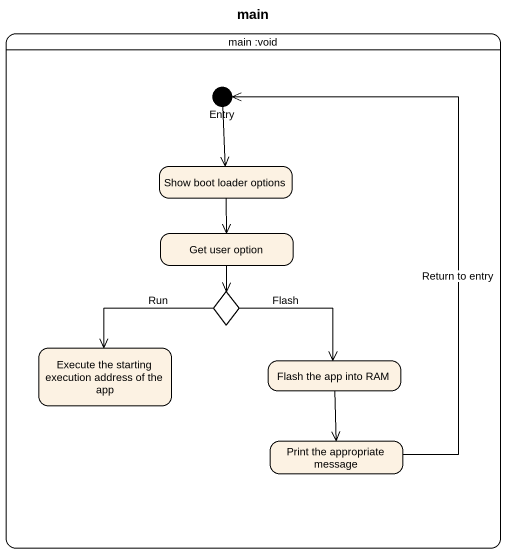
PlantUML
@startuml
title main
hide empty description
state "main :void" as main_void {
  state Entry <<start>>
  state "Show boot loader options" as Show_boot_loader_options
  state "Get user option" as Get_user_option
  state choice1 <<choice>>
  state "Execute the starting execution address of the app" as Execute_the_starting
  state "Flash the app into RAM" as Flash_the_app_into_RAM
  state "Print the appropriate message" as Print_the_appropriate
}
Entry --> Show_boot_loader_options
Show_boot_loader_options --> Get_user_option
Get_user_option --> choice1
choice1 -left-> Execute_the_starting : Run
choice1 --> Flash_the_app_into_RAM : Flash
Flash_the_app_into_RAM --> Print_the_appropriate
Print_the_appropriate -up-> Entry : Return to entry
@enduml
